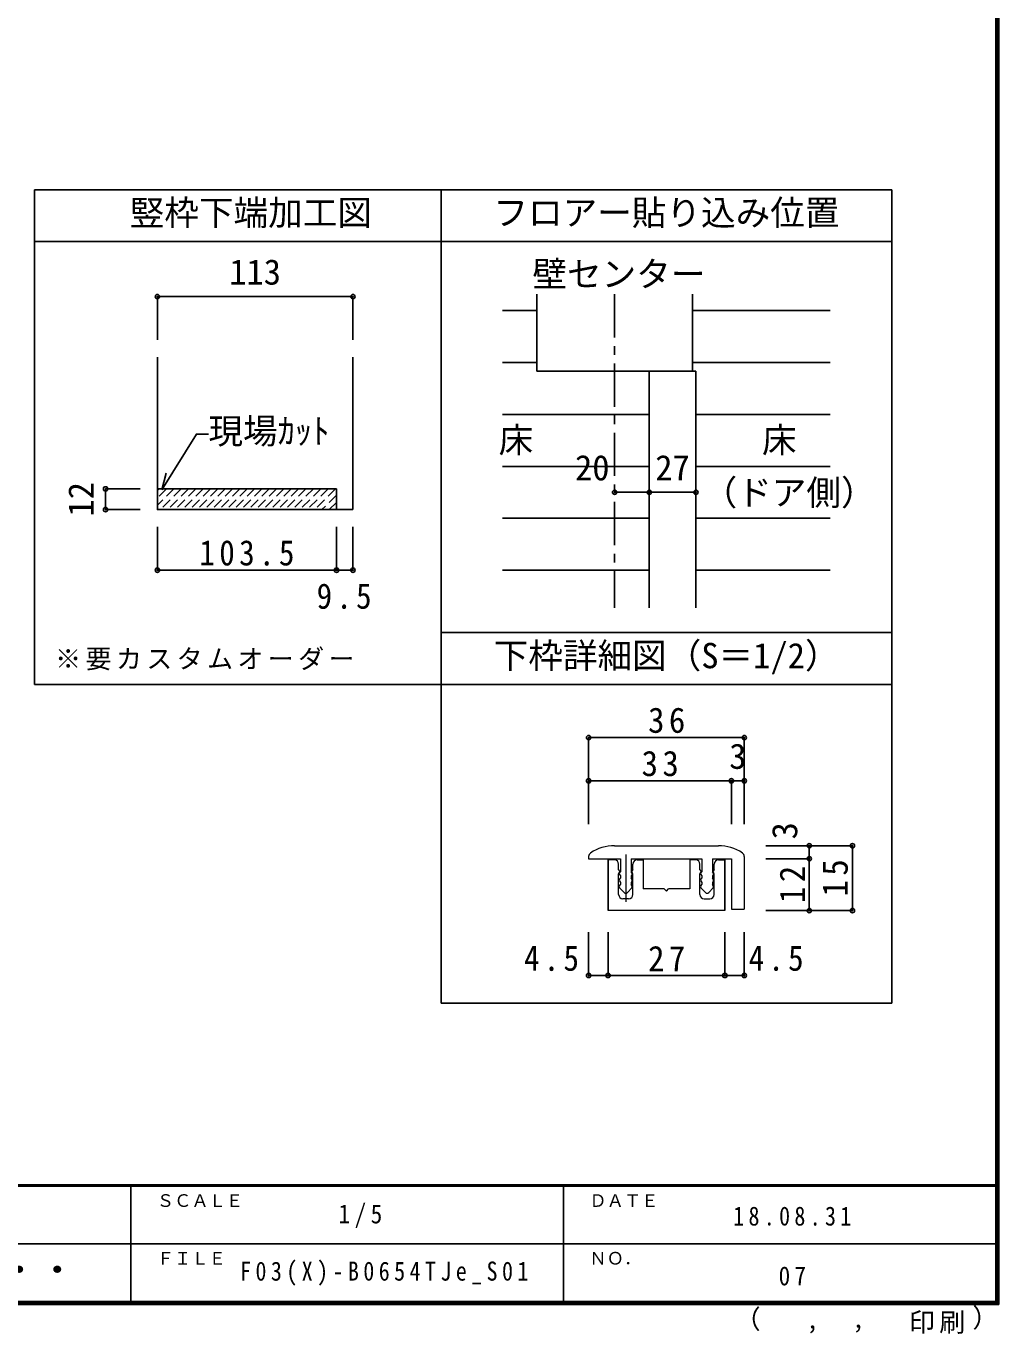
# Model space of a CAD drawing. Units: millimetres, scale not verified, with parts at other scales. Extents: x -973 to 977, y -718 to 696.
# Drawn here: x 414 to 977, y -718 to 38 of the extents above; entities that cross this region are included whole.
import ezdxf
from ezdxf.enums import TextEntityAlignment as Align

# ---------------------------------------------------------------- set-up
doc = ezdxf.new("R2010")
doc.units = ezdxf.units.MM
doc.header["$LTSCALE"] = 5
doc.header["$PDMODE"] = 32
doc.header["$PDSIZE"] = 2.5
doc.linetypes.add('CHAIN1', pattern=[8, 5, -1, 1, -1])
doc.linetypes.add('DASHED1', pattern=[1.8, 1.2, -0.6])
for name, color, linetype in [('0-1_通り芯', 4, 'CHAIN1'), ('0-3_仕上げ', 7, 'Continuous'), ('0-4_枠', 3, 'Continuous'), ('0-A_文字', 3, 'Continuous'), ('0-B_寸法', 7, 'Continuous'), ('1-B_寸法', 7, 'Continuous'), ('F-1_枠', 6, 'Continuous'), ('F-A_文字', 7, 'Continuous')]:
    doc.layers.add(name, color=color, linetype=linetype)
doc.layers.add('1-7_金物', color=7, linetype='Continuous', lineweight=18)
doc.styles.add('ＭＳ ゴシック', font='')
doc.styles.get('ＭＳ ゴシック').set_extended_font_data('MS Gothic')

msp = doc.modelspace()

# ---------------------------------------------------------------- linework, layer by layer
at = {"layer": '0-1_通り芯'}
msp.add_line((754.583, -117.097), (754.583, -298.32), dxfattribs=at)
at = {"layer": '0-3_仕上げ'}
for p, q in [((709.583, -161.539), (709.583, -117.097)), ((799.583, -117.097), (799.583, -161.539)), ((799.583, -161.539), (709.583, -161.539))]:
    msp.add_line(p, q, dxfattribs=at)
at = {"layer": '0-3_仕上げ', "color": 4}
for p, q in [((710.083, -126.539), (689.708, -126.539)), ((799.583, -126.539), (879.083, -126.539)), ((709.583, -156.539), (689.708, -156.539)), ((799.583, -156.539), (879.083, -156.539)), ((774.583, -186.539), (689.708, -186.539)), ((801.583, -186.539), (879.083, -186.539)), ((774.583, -216.539), (689.708, -216.539)), ((801.583, -216.539), (879.083, -216.539)), ((774.583, -246.539), (689.708, -246.539)), ((801.583, -246.539), (879.083, -246.539)), ((774.583, -276.539), (689.708, -276.539)), ((801.583, -276.539), (879.083, -276.539))]:
    msp.add_line(p, q, dxfattribs=at)
at = {"layer": '0-4_枠'}
for p, q in [((654.367, -56.667), (419.367, -56.667)), ((419.367, -342.615), (419.367, -56.667)), ((654.367, -56.667), (654.367, -342.615)), ((654.367, -86.667), (419.367, -86.667)), ((603.367, -153.433), (603.367, -241.539)), ((490.367, -229.539), (593.867, -229.539)), ((593.867, -229.539), (593.867, -241.539)), ((419.367, -342.615), (654.367, -342.615))]:
    msp.add_line(p, q, dxfattribs=at)
at = {"layer": '0-4_枠', "color": 4}
for p, q in [((490.367, -118.433), (490.367, -143.433)), ((480.367, -229.539), (460.367, -229.539)), ((460.367, -241.539), (460.367, -229.539)), ((480.367, -241.539), (460.367, -241.539)), ((490.367, -276.539), (490.367, -251.539)), ((593.867, -276.539), (593.867, -251.539)), ((603.367, -276.539), (603.367, -251.539)), ((490.367, -276.539), (593.867, -276.539)), ((593.867, -276.539), (603.367, -276.539))]:
    msp.add_line(p, q, dxfattribs=at)
at = {"layer": '0-4_枠', "color": 7}
for p, q in [((774.583, -161.539), (774.583, -298.32)), ((774.583, -161.539), (801.583, -161.539)), ((801.583, -161.539), (801.583, -298.32)), ((492.878, -230.039), (495.467, -220.379))]:
    msp.add_line(p, q, dxfattribs=at)
at = {"layer": '0-4_枠', "color": 4, "linetype": 'DASHED1'}
for p, q in [((499.859, -229.539), (490.367, -239.03)), ((491.374, -229.539), (490.367, -230.545)), ((495.616, -229.539), (490.367, -234.787)), ((504.101, -229.539), (492.101, -241.539)), ((508.344, -229.539), (496.344, -241.539)), ((512.587, -229.539), (500.587, -241.539)), ((516.829, -229.539), (504.829, -241.539)), ((521.072, -229.539), (509.072, -241.539)), ((525.315, -229.539), (513.315, -241.539)), ((529.557, -229.539), (517.557, -241.539)), ((533.8, -229.539), (521.8, -241.539)), ((538.043, -229.539), (526.043, -241.539)), ((542.285, -229.539), (530.285, -241.539)), ((546.528, -229.539), (534.528, -241.539)), ((550.771, -229.539), (538.771, -241.539)), ((555.013, -229.539), (543.013, -241.539)), ((559.256, -229.539), (547.256, -241.539)), ((563.498, -229.539), (551.498, -241.539)), ((567.741, -229.539), (555.741, -241.539)), ((571.984, -229.539), (559.984, -241.539)), ((576.226, -229.539), (564.226, -241.539)), ((580.469, -229.539), (568.469, -241.539)), ((584.712, -229.539), (572.712, -241.539)), ((588.954, -229.539), (576.954, -241.539)), ((593.197, -229.539), (581.197, -241.539)), ((593.867, -233.111), (585.44, -241.539)), ((593.867, -237.353), (589.682, -241.539))]:
    msp.add_line(p, q, dxfattribs=at)
at = {"layer": '0-4_枠', "color": 4}
msp.add_lwpolyline([(490.367, -118.433), (603.367, -118.433), (603.367, -143.433)], dxfattribs=at)
at = {"layer": '0-4_枠'}
msp.add_lwpolyline([(490.367, -153.433), (490.367, -241.539), (603.367, -241.539)], dxfattribs=at)
at = {"layer": '0-4_枠', "color": 7}
msp.add_lwpolyline([(492.878, -230.039), (512.884, -197.86), (519.848, -197.86)], dxfattribs=at)
for p in [(490.367, -118.433), (603.367, -118.433), (460.367, -229.539), (460.367, -241.539), (490.367, -276.539), (593.867, -276.539), (603.367, -276.539)]:
    msp.add_point(p, dxfattribs=at)
at = {"layer": '0-A_文字'}
for p, q in [((654.367, -56.667), (914.742, -56.667)), ((654.367, -56.667), (654.367, -312.615)), ((914.742, -56.667), (914.742, -526.667)), ((654.367, -86.667), (914.742, -86.667)), ((914.742, -312.615), (654.367, -312.615)), ((914.742, -342.615), (654.367, -342.615)), ((654.367, -342.615), (654.367, -526.667)), ((654.367, -526.667), (914.742, -526.667))]:
    msp.add_line(p, q, dxfattribs=at)
at = {"layer": '0-B_寸法', "color": 4}
msp.add_line((754.583, -231.539), (801.583, -231.539), dxfattribs=at)
at = {"layer": '0-B_寸法'}
for p in [(754.583, -231.539), (774.583, -231.539), (801.583, -231.539)]:
    msp.add_point(p, dxfattribs=at)
at = {"layer": '1-7_金物'}
for p, q in [((754.555, -435.75), (814.555, -435.75)), ((739.555, -442.042), (739.555, -443.25)), ((739.555, -443.25), (757.93, -443.25)), ((750.805, -473.25), (750.805, -444)), ((754.43, -444), (750.805, -444)), ((751.055, -473.25), (751.055, -444)), ((757.93, -443.25), (757.93, -450.75)), ((764.18, -443.25), (804.93, -443.25)), ((764.18, -443.25), (764.18, -450.75)), ((767.68, -444), (771.055, -444)), ((771.055, -444), (771.055, -460.75)), ((798.055, -444), (798.055, -460.75)), ((801.43, -444), (798.055, -444)), ((804.93, -443.25), (804.93, -450.75)), ((811.18, -443.25), (822.055, -443.25)), ((811.18, -443.25), (811.18, -450.75)), ((814.68, -444), (818.305, -444)), ((818.055, -444), (818.055, -473.25)), ((818.305, -444), (818.305, -473.25)), ((822.055, -443.25), (822.055, -472.5)), ((829.555, -442.042), (829.555, -472.5)), ((756.93, -449.625), (756.93, -446.5)), ((756.93, -449.625), (757.448, -450.49)), ((756.93, -452.125), (757.448, -451.261)), ((756.93, -464), (756.93, -452.125)), ((757.412, -451.615), (757.93, -450.75)), ((757.412, -452.386), (757.93, -453.25)), ((757.93, -453.25), (757.93, -454.5)), ((764.698, -451.615), (764.18, -450.75)), ((764.698, -452.386), (764.18, -453.25)), ((764.18, -453.25), (764.18, -454.5)), ((765.18, -449.625), (764.662, -450.49)), ((765.18, -452.125), (764.662, -451.261)), ((765.18, -449.625), (765.18, -446.5)), ((765.18, -464), (765.18, -452.125)), ((803.93, -449.625), (803.93, -446.5)), ((803.93, -449.625), (804.448, -450.49)), ((803.93, -452.125), (804.448, -451.261)), ((803.93, -464), (803.93, -452.125)), ((804.412, -451.615), (804.93, -450.75)), ((804.412, -452.386), (804.93, -453.25)), ((804.93, -453.25), (804.93, -454.5)), ((811.698, -451.615), (811.18, -450.75)), ((811.698, -452.386), (811.18, -453.25)), ((811.18, -453.25), (811.18, -454.5)), ((812.18, -449.625), (811.662, -450.49)), ((812.18, -452.125), (811.662, -451.261)), ((812.18, -449.625), (812.18, -446.5)), ((812.18, -464), (812.18, -452.125)), ((757.412, -455.365), (757.93, -454.5)), ((757.412, -456.136), (757.93, -457)), ((757.412, -459.115), (757.93, -458.25)), ((760.138, -462.85), (757.505, -460.01)), ((757.93, -457), (757.93, -458.25)), ((764.605, -460.01), (761.972, -462.85)), ((764.698, -455.365), (764.18, -454.5)), ((764.698, -456.136), (764.18, -457)), ((764.18, -457), (764.18, -458.25)), ((764.698, -459.115), (764.18, -458.25)), ((783.305, -460.75), (771.055, -460.75)), ((784.555, -462), (783.305, -460.75)), ((784.555, -462), (785.805, -460.75)), ((798.055, -460.75), (785.805, -460.75)), ((804.412, -455.365), (804.93, -454.5)), ((804.412, -456.136), (804.93, -457)), ((804.412, -459.115), (804.93, -458.25)), ((807.138, -462.85), (804.505, -460.01)), ((804.93, -457), (804.93, -458.25)), ((811.605, -460.01), (808.972, -462.85)), ((811.698, -455.365), (811.18, -454.5)), ((811.698, -456.136), (811.18, -457)), ((811.18, -457), (811.18, -458.25)), ((811.698, -459.115), (811.18, -458.25)), ((762.68, -466.5), (759.43, -466.5)), ((806.43, -466.5), (809.68, -466.5)), ((818.305, -473.25), (750.805, -473.25)), ((822.055, -472.5), (829.555, -472.5))]:
    msp.add_line(p, q, dxfattribs=at)
at = {"layer": '1-7_金物', "color": 4}
msp.add_line((761.055, -440.75), (761.055, -468.103), dxfattribs=at)
at = {"layer": '1-7_金物'}
for centre, radius, start, end in [((754.555, -460.75), 25, 90, 123.74899), ((814.555, -460.75), 25, 56.25101, 90), ((742.055, -442.042), 2.5, 123.74899, 180), ((754.43, -446.5), 2.5, 0, 90), ((767.68, -446.5), 2.5, 90, 180), ((801.43, -446.5), 2.5, 0, 90), ((814.68, -446.5), 2.5, 90, 180), ((827.055, -442.042), 2.5, 0, 56.25101), ((758.055, -452), 0.75, 149.05366, 210.94634), ((756.805, -450.875), 0.75, 329.05368, 30.94635), ((765.305, -450.875), 0.75, 149.05365, 210.94632), ((764.055, -452), 0.75, 329.05366, 30.94634), ((805.055, -452), 0.75, 149.05366, 210.94634), ((803.805, -450.875), 0.75, 329.05368, 30.94635), ((812.305, -450.875), 0.75, 149.05365, 210.94632), ((811.055, -452), 0.75, 329.05366, 30.94634), ((758.055, -455.75), 0.75, 149.05366, 210.94634), ((758.055, -459.5), 0.75, 149.05366, 222.83826), ((764.055, -459.5), 0.75, 317.16174, 30.94634), ((764.055, -455.75), 0.75, 329.05366, 30.94634), ((805.055, -455.75), 0.75, 149.05366, 210.94634), ((805.055, -459.5), 0.75, 149.05366, 222.83826), ((811.055, -459.5), 0.75, 317.16174, 30.94634), ((811.055, -455.75), 0.75, 329.05366, 30.94634), ((759.43, -464), 2.5, 180, 270), ((761.055, -462), 1.25, 222.83826, 317.16174), ((762.68, -464), 2.5, 270, 0), ((806.43, -464), 2.5, 180, 270), ((808.055, -462), 1.25, 222.83826, 317.16174), ((809.68, -464), 2.5, 270, 0)]:
    msp.add_arc(centre, radius, start, end, dxfattribs=at)
at = {"layer": '1-B_寸法', "color": 4}
for p, q in [((739.555, -373.25), (739.555, -423.25)), ((829.555, -373.25), (739.555, -373.25)), ((829.555, -373.25), (829.555, -423.25)), ((739.555, -398.25), (822.055, -398.25)), ((822.055, -398.25), (822.055, -423.25)), ((822.055, -398.25), (829.555, -398.25)), ((892.055, -435.75), (842.055, -435.75)), ((867.055, -443.25), (867.055, -435.75)), ((892.055, -473.25), (892.055, -435.75)), ((867.055, -443.25), (842.055, -443.25)), ((867.055, -473.25), (867.055, -443.25)), ((892.055, -473.25), (842.055, -473.25)), ((739.555, -510.75), (739.555, -485.75)), ((750.805, -510.75), (750.805, -485.75)), ((818.305, -510.75), (818.305, -485.75)), ((829.555, -510.75), (829.555, -485.75)), ((750.805, -510.75), (739.555, -510.75)), ((818.305, -510.75), (750.805, -510.75)), ((829.555, -510.75), (818.305, -510.75))]:
    msp.add_line(p, q, dxfattribs=at)
at = {"layer": '1-B_寸法'}
for p in [(739.555, -373.25), (829.555, -373.25), (739.555, -398.25), (822.055, -398.25), (829.555, -398.25), (867.055, -435.75), (892.055, -435.75), (867.055, -443.25), (867.055, -473.25), (892.055, -473.25), (739.555, -510.75), (750.805, -510.75), (818.305, -510.75), (829.555, -510.75)]:
    msp.add_point(p, dxfattribs=at)
at = {"layer": 'F-1_枠'}
for p, q in [((974.986, 695.833), (974.986, -700.833)), ((975.82, 695.833), (975.82, -700.833)), ((976.653, 695.833), (976.653, -700.833)), ((976.653, -631.667), (-973.347, -631.667)), ((976.653, -632.5), (-973.347, -632.5)), ((474.986, -632.5), (474.986, -699.167)), ((724.986, -632.5), (724.986, -699.167)), ((1.653, -665.833), (974.986, -665.834)), ((976.653, -699.167), (-973.347, -699.167)), ((976.653, -700), (-973.347, -700)), ((976.653, -700.833), (-973.347, -700.833))]:
    msp.add_line(p, q, dxfattribs=at)

# ---------------------------------------------------------------- texts
at = {"layer": '0-4_枠', "color": 7, "style": 'ＭＳ ゴシック'}
for s, p in [('竪枠下端加工図', (474.367, -81.667)), ('113', (531.867, -115.933)), ('現場ｶｯﾄ', (519.848, -207.86))]:
    msp.add_text(s, height=14.66, dxfattribs=at).set_placement(p, align=Align.BOTTOM_LEFT)
msp.add_text('12', height=14.66, rotation=90, dxfattribs=at).set_placement((457.867, -245.539), align=Align.BOTTOM_LEFT)
at = {"layer": '0-4_枠', "color": 7, "attachment_point": 7, "style": 'ＭＳ ゴシック'}
for s, insert, char_height in [('\\T1.28;\\W0.9;103.5', (514.617, -274.039), 14.66), ('\\T1.27;\\W0.9;9.5', (582.367, -299.039), 14.66), ('\\T1.17;※要カスタムオーダー', (431.254, -334.453), 11)]:
    msp.add_mtext(s, dxfattribs=dict(at, insert=insert, char_height=char_height))
at = {"layer": '0-A_文字', "color": 7, "style": 'ＭＳ ゴシック'}
for s, p in [('フロアー貼り込み位置', (684.555, -81.667)), ('壁センター', (707.083, -117.097)), ('床', (687.577, -213.026)), ('床', (839.767, -213.026)), ('（ドア側）', (805.437, -243.4)), ('下枠詳細図（S＝1/2）', (684.719, -337.615))]:
    msp.add_text(s, height=14.66, dxfattribs=at).set_placement(p, align=Align.BOTTOM_LEFT)
at = {"layer": '0-B_寸法', "style": 'ＭＳ ゴシック'}
for s, p in [('20', (731.717, -229.039)), ('27', (778.083, -229.039))]:
    msp.add_text(s, height=14.66, dxfattribs=at).set_placement(p, align=Align.BOTTOM_LEFT)
at = {"layer": '1-B_寸法', "style": 'ＭＳ ゴシック'}
msp.add_text('3', height=14.66, dxfattribs=at).set_placement((820.805, -395.75), align=Align.BOTTOM_LEFT)
msp.add_text('3', height=14.66, rotation=90, dxfattribs=at).set_placement((864.555, -432.118), align=Align.BOTTOM_LEFT)
at = {"layer": '1-B_寸法', "char_height": 14.66, "attachment_point": 7, "style": 'ＭＳ ゴシック'}
for s, insert in [('\\T1.27;\\W0.95;36', (773.93, -370.75)), ('\\T1.27;\\W0.95;33', (770.18, -395.75)), ('\\T1.27;\\W0.9;4.5', (702.233, -508.25)), ('\\T1.27;\\W0.95;27', (773.93, -508.25)), ('\\T1.27;\\W0.9;4.5', (832.037, -508.25))]:
    msp.add_mtext(s, dxfattribs=dict(at, insert=insert))
at = {"layer": '1-B_寸法', "char_height": 14.66, "attachment_point": 7, "rotation": 90, "style": 'ＭＳ ゴシック'}
for s, insert in [('\\T1.27;\\W0.95;15', (889.555, -465.125)), ('\\T1.27;\\W0.95;12', (864.555, -468.875))]:
    msp.add_mtext(s, dxfattribs=dict(at, insert=insert))
at = {"layer": 'F-A_文字', "style": 'ＭＳ ゴシック'}
for s, height, p in [('ＳＣＡＬＥ', 7.331, (489.986, -646.667)), ('ＤＡＴＥ', 7.331, (739.986, -646.667)), ('ＦＩＬＥ', 7.331, (489.986, -680)), ('ＮＯ．', 7.331, (739.986, -680.001)), ('（', 11, (823.992, -718.052)), ('）', 11, (961.387, -717.355)), (',', 11, (865.199, -718.052)), (',', 11, (891.686, -717.588))]:
    msp.add_text(s, height=height, dxfattribs=at).set_placement(p, align=Align.BOTTOM_LEFT)
at = {"layer": 'F-A_文字', "style": 'ＭＳ ゴシック', "width": 1.1}
msp.add_text('ウッドワン・・・', height=14.66, dxfattribs=at).set_placement((267.486, -692.5), align=Align.BOTTOM_LEFT)
at = {"layer": 'F-A_文字', "char_height": 11, "attachment_point": 7, "style": 'ＭＳ ゴシック'}
for s, insert in [('\\T1.38;\\W0.9;1/5', (594.986, -656.667)), ('\\T1.39;\\W0.85;18.08.31', (823.111, -655.417)), ('\\T1.4;\\W0.85;F03(X)-B0654TJe_S01', (538.111, -690.001)), ('\\T1.36;\\W0.9;07', (849.361, -690.001)), ('\\T1.17;印刷', (924.678, -717.82))]:
    msp.add_mtext(s, dxfattribs=dict(at, insert=insert))

doc.saveas('drawing.dxf')
